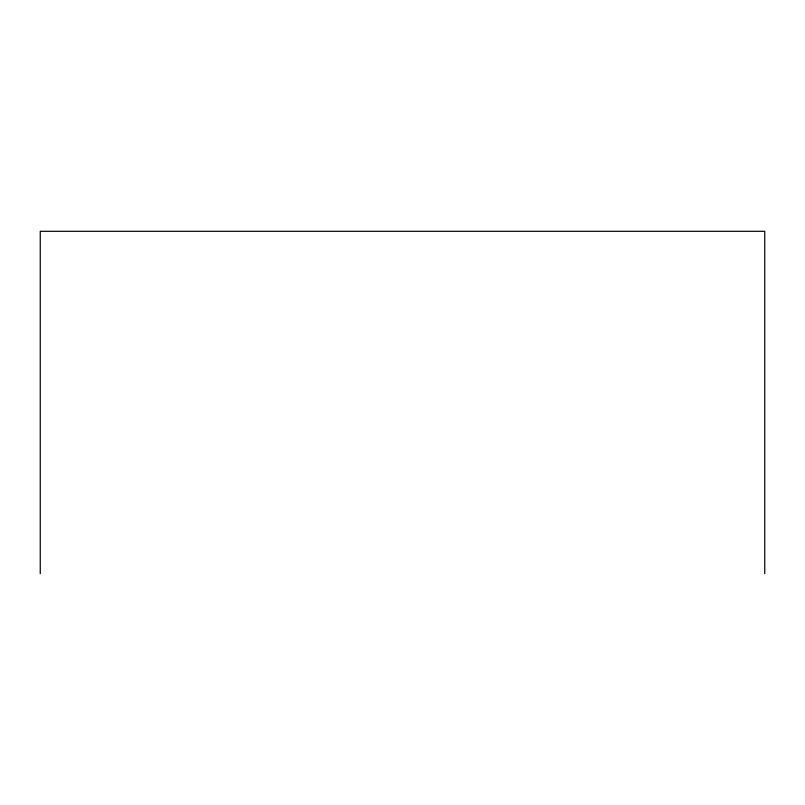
<?xml version="1.0" encoding="UTF-8"?>
<svg xmlns="http://www.w3.org/2000/svg" width="805" height="805" viewBox="0 0 805 805"><rect width="100%" height="100%" fill="white"/><g stroke="black" fill="none" stroke-linecap="round" stroke-linejoin="round"><path stroke-width="1.21" d="M764.75 573.703L764.75 231.297L40.25 231.297L40.25 573.703"/></g></svg>
